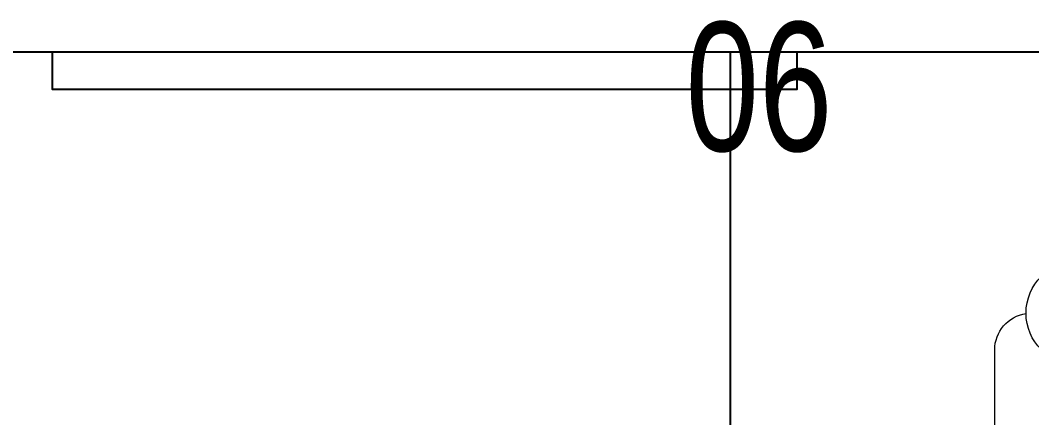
# Model space of a CAD drawing. Extents: x -12260 to 57327, y -29287 to 19916.
# Drawn here: x 15223 to 15911, y 8362 to 8632 of the extents above; entities that cross this region are included whole.
import ezdxf

# ---------------------------------------------------------------- set-up
doc = ezdxf.new("R2010")
doc.units = 0
doc.header["$LTSCALE"] = 0.25
doc.linetypes.add('DASHDOT', pattern=[25.4, 12.7, -6.35, 0, -6.35])
for name, color, linetype, lineweight in [('01-First Floor$0$72_EGR_EQP_TAG', 142, 'Continuous', 5), ('01-First Floor$0$LOADING', 253, 'Continuous', 5), ('01-First Floor$0$Walls', 251, 'Continuous', 5), ('E-LITE-CLNG-CNDT', 6, 'DASHDOT', 35)]:
    doc.layers.add(name, color=color, linetype=linetype, lineweight=lineweight)
doc.layers.add('01-First Floor$0$FALSE CEILING', color=251, linetype='Continuous')
doc.styles.add('01-First Floor$0$X3G_ENTITY_257CFD', font='swisscl.ttf', dxfattribs={"height": 200})

# ---------------------------------------------------------------- blocks, each defined once
blk = doc.blocks.new('01-First Floor$0$GF21018-P')
at = {"color": 0}
blk.add_line((-0.2207, 0.47563), (-0.2207, 0.0675), dxfattribs=at)
for centre, radius, start, end in [((-0.16429, 0.0425), 0.03511, 90, 270), ((-0.1957, 0.0675), 0.025, 180, 261.47208)]:
    blk.add_arc(centre, radius, start, end, dxfattribs=at)
blk = doc.blocks.new('01-First Floor')
at = {"layer": '01-First Floor$0$FALSE CEILING', "linetype": 'Continuous'}
blk.add_line((15706, 4540), (15706, 8610), dxfattribs=at)
at = {"layer": '01-First Floor$0$FALSE CEILING'}
blk.add_lwpolyline([(15106, 4540), (19115.56, 4540), (19115.56, 8610), (15106, 8610)], close=True, dxfattribs=at)
at = {"layer": '01-First Floor$0$FALSE CEILING', "elevation": -0.1}
blk.add_lwpolyline([(15245.22, 8610), (15245.22, 8585), (15751.22, 8585), (15751.22, 8610), (15245.22, 8610)], dxfattribs=at)
at = {"layer": '01-First Floor$0$LOADING', "elevation": -0.1}
blk.add_lwpolyline([(15245.22, 8610), (15245.22, 8585), (15751.22, 8585), (15751.22, 8610), (15245.22, 8610)], dxfattribs=at)
at = {"layer": '01-First Floor$0$Walls'}
blk.add_line((15106, 8610), (15929.53, 8610), dxfattribs=at)
at = {"layer": '01-First Floor$0$LOADING', "extrusion": (-2.24021e-05, 7.77426e-06, 1), "xscale": -1000, "yscale": 1000.000000000001, "zscale": 1000, "rotation": 180.0014107650308}
blk.add_blockref('01-First Floor$0$GF21018-P', (16106.15, 8475.38, -0.42), dxfattribs=at)
at = {"layer": '01-First Floor$0$72_EGR_EQP_TAG', "insert": (15725.34, 8630.48, -0.1), "char_height": 87.473, "attachment_point": 2, "style": '01-First Floor$0$X3G_ENTITY_257CFD'}
blk.add_mtext('06', dxfattribs=at)

msp = doc.modelspace()

# ---------------------------------------------------------------- block references
at = {"layer": 'E-LITE-CLNG-CNDT'}
msp.add_blockref('01-First Floor', (0, 0), dxfattribs=at)

doc.saveas('drawing.dxf')
